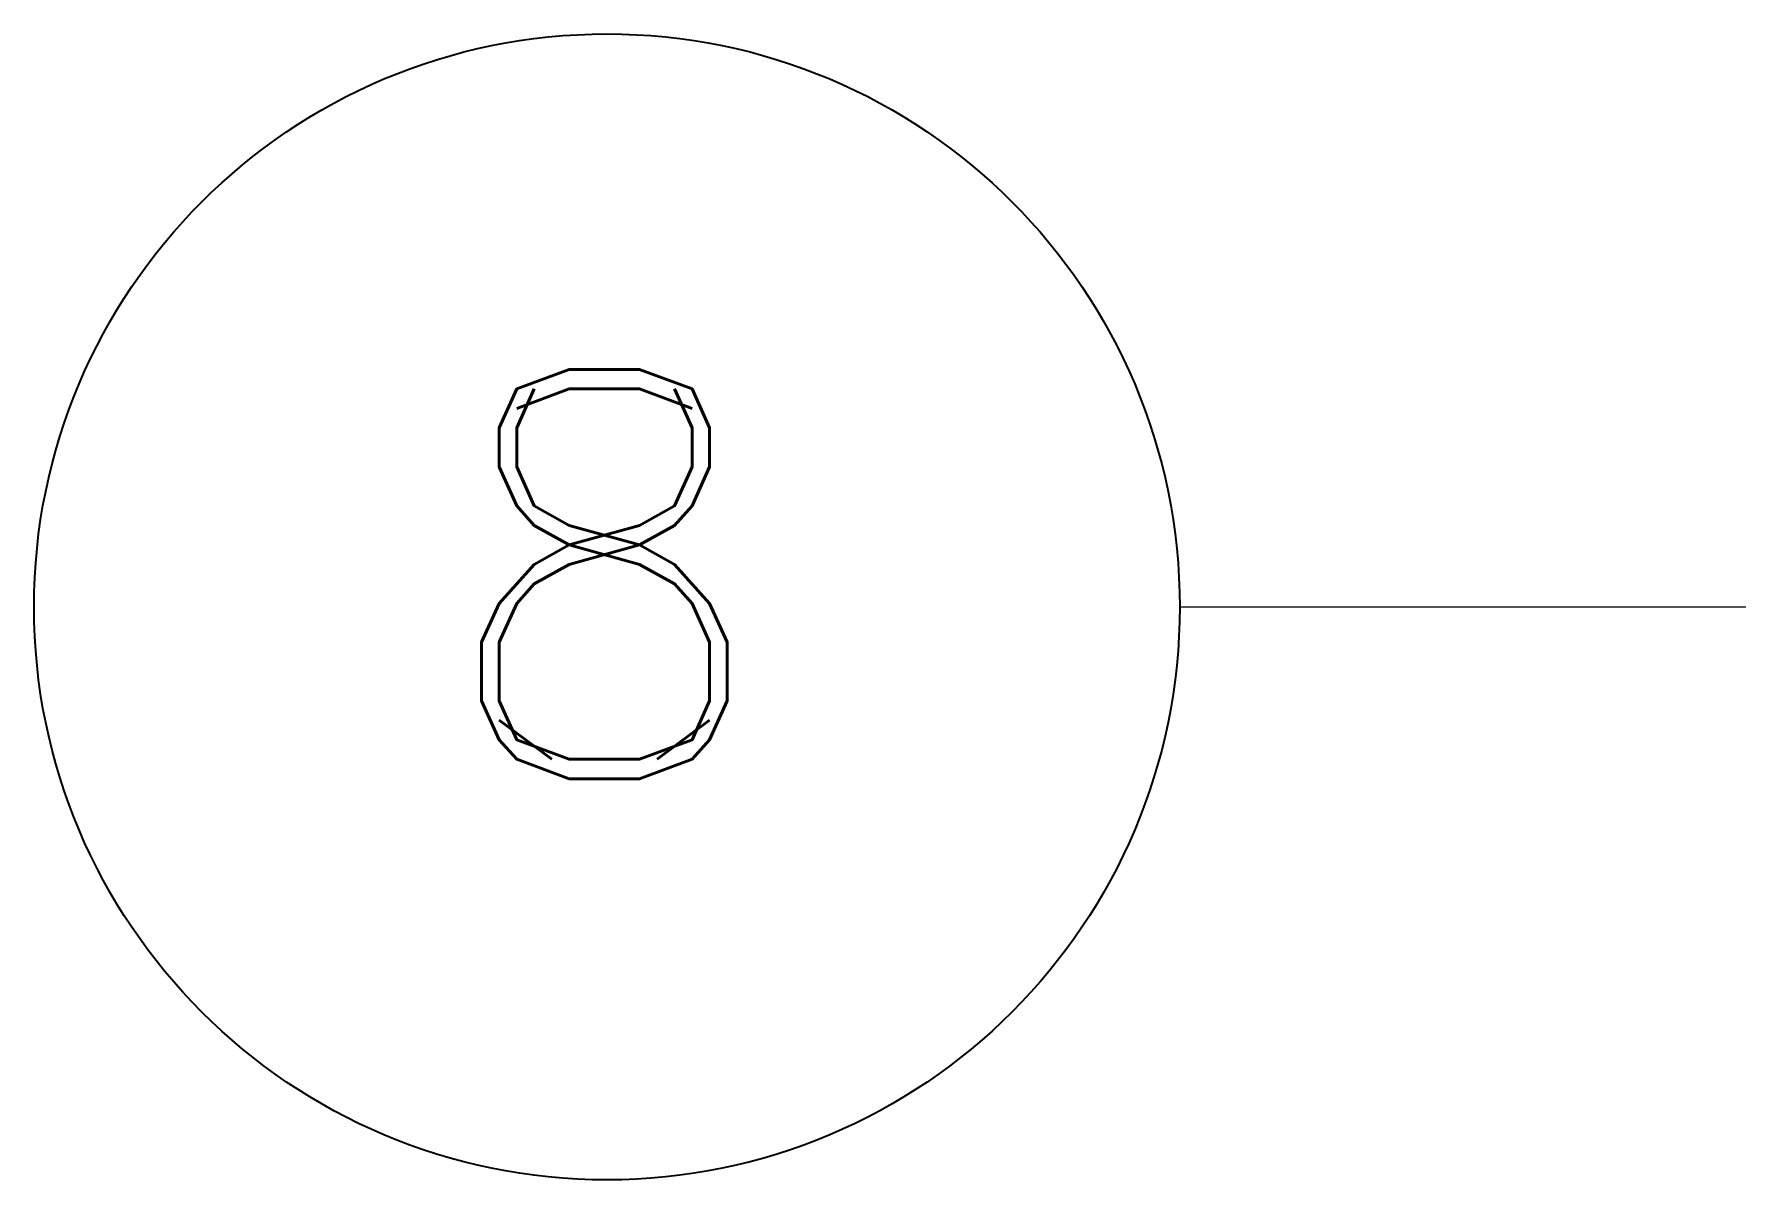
# Model space of a CAD drawing. Extents: x -4 to 6083, y -4 to 8618.
# Drawn here: x 1307.6 to 1437.6, y 3404.6 to 3492.1 of the extents above; entities that cross this region are included whole.
import ezdxf
from ezdxf.xclip import XClip

# ---------------------------------------------------------------- set-up
doc = ezdxf.new("R2010")
doc.units = 0
doc.header["$LTSCALE"] = 45
doc.header["$MEASUREMENT"] = 0
doc.header["$XCLIPFRAME"] = 0
doc.linetypes.add('2017_67-101$0$Grid Line', pattern=[2.2225, 1.27, -0.3175, 0.3175, -0.3175])
doc.layers.get('0').update_dxf_attribs({"linetype": 'CONTINUOUS'})
doc.layers.add('2017_67-101$0$RLE-EJE', color=3, linetype='CONTINUOUS', lineweight=25)
doc.layers.add('2017_67-101$0$RLE-EJES', color=1, linetype='2017_67-101$0$Grid Line', lineweight=9)
doc.styles.add('2017_67-101$0$ROMAND', font='romand', dxfattribs={"height": 31.5})

# ---------------------------------------------------------------- blocks, each defined once
blk = doc.blocks.new('2017_67-101')
at = {"layer": '2017_67-101$0$RLE-EJE'}
blk.add_circle((527.57, 8030.14), 43.75, dxfattribs=at)
at = {"layer": '2017_67-101$0$RLE-EJES'}
blk.add_line((571.32, 8030.14), (3888.7, 8030.14), dxfattribs=at)
at = {"layer": '2017_67-101$0$RLE-EJE', "color": 5, "insert": (527.38, 8048.27), "char_height": 31.25, "width": 1, "attachment_point": 2, "line_spacing_factor": 0.941778, "style": '2017_67-101$0$ROMAND'}
blk.add_mtext('8', dxfattribs=at)

msp = doc.modelspace()

# ---------------------------------------------------------------- block references
ref = msp.add_blockref('2017_67-101', (823.81, -4581.79))
XClip(ref).set_block_clipping_path([(363.0141845847, 5172.9563202759), (4138.5012184707, 8594.4332992691)])

doc.saveas('drawing.dxf')
